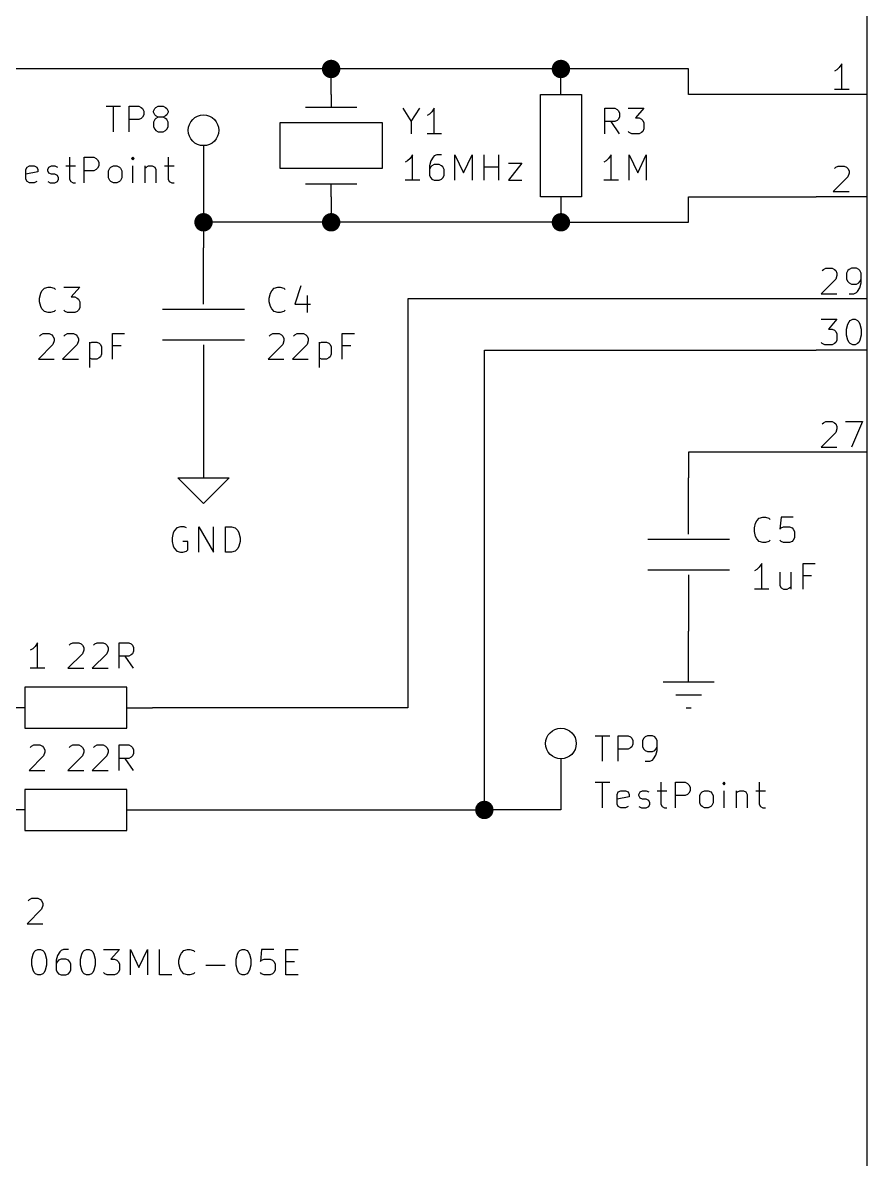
# Model space of a CAD drawing. Header units: millimetres. Extents: x 10 to 287, y -200 to -10.
# Drawn here: x 105.3 to 147.3, y -130.4 to -73.9 of the extents above; entities that cross this region are included whole.
import ezdxf

# ---------------------------------------------------------------- set-up
doc = ezdxf.new("R2010")
doc.units = ezdxf.units.MM
for name, color, linetype in [('GREENSIXTYFIVE', 129, 'CONTINUOUS'), ('LIGHTGREEN', 92, 'CONTINUOUS'), ('LIGHTRED', 12, 'CONTINUOUS'), ('RED', 14, 'CONTINUOUS'), ('WHITE', 250, 'CONTINUOUS')]:
    doc.layers.add(name, color=color, linetype=linetype)

msp = doc.modelspace()

# ---------------------------------------------------------------- linework, layer by layer
at = {"layer": 'GREENSIXTYFIVE', "linetype": 'CONTINUOUS'}
for p, q in [((109.4521, -78.0492), (110.1778, -78.0492)), ((109.815, -79.3192), (109.815, -78.0492)), ((110.6011, -79.3192), (110.6011, -78.0492)), ((110.6011, -78.0492), (111.0849, -78.0492)), ((111.0849, -78.0492), (111.2059, -78.1097)), ((111.2059, -78.1097), (111.2664, -78.1702)), ((111.2664, -78.1702), (111.3268, -78.2911)), ((111.3268, -78.4726), (111.2664, -78.5935)), ((111.3268, -78.2911), (111.3268, -78.4726)), ((111.8107, -78.2911), (111.8711, -78.1702)), ((111.8107, -78.3516), (111.8107, -78.2911)), ((111.8711, -78.4726), (111.8107, -78.3516)), ((111.8711, -78.1702), (111.9316, -78.1097)), ((111.9316, -78.533), (111.8711, -78.4726)), ((111.9316, -78.1097), (112.0526, -78.0492)), ((112.0526, -78.0492), (112.2945, -78.0492)), ((112.2945, -78.0492), (112.4154, -78.1097)), ((112.4154, -78.1097), (112.4759, -78.1702)), ((112.4759, -78.4726), (112.4154, -78.533)), ((112.4759, -78.1702), (112.5364, -78.2911)), ((112.5364, -78.3516), (112.4759, -78.4726)), ((112.5364, -78.2911), (112.5364, -78.3516)), ((124.2095, -78.1508), (124.6328, -78.8161)), ((124.6328, -78.8161), (125.0562, -78.1508)), ((125.54, -78.4532), (125.4191, -78.5137)), ((125.661, -78.3323), (125.54, -78.4532)), ((125.7819, -78.1508), (125.661, -78.3323)), ((125.7819, -79.4208), (125.7819, -78.1508)), ((134.2715, -79.4208), (134.2715, -78.1508)), ((134.2715, -78.1508), (134.7553, -78.1508)), ((134.7553, -78.1508), (134.8763, -78.2113)), ((134.8763, -78.2113), (134.9368, -78.2718)), ((134.9368, -78.2718), (134.9972, -78.3927)), ((134.9972, -78.3927), (134.9972, -78.5742)), ((135.4206, -78.1508), (136.2068, -78.1508)), ((136.2068, -78.1508), (135.7834, -78.6346)), ((111.0849, -78.7145), (110.6011, -78.7145)), ((111.2059, -78.654), (111.0849, -78.7145)), ((111.2664, -78.5935), (111.2059, -78.654)), ((111.8711, -78.7145), (111.8107, -78.8354)), ((111.8107, -78.8354), (111.8107, -79.0773)), ((111.8107, -79.0773), (111.8711, -79.1983)), ((111.9316, -78.654), (111.8711, -78.7145)), ((112.0526, -78.5935), (111.9316, -78.533)), ((112.0526, -78.5935), (111.9316, -78.654)), ((112.2945, -78.5935), (112.0526, -78.5935)), ((112.4154, -78.533), (112.2945, -78.5935)), ((112.4154, -78.654), (112.2945, -78.5935)), ((112.4759, -78.7145), (112.4154, -78.654)), ((112.5364, -78.8354), (112.4759, -78.7145)), ((112.4759, -79.1983), (112.5364, -79.0773)), ((112.5364, -79.0773), (112.5364, -78.8354)), ((124.6328, -78.8161), (124.6328, -79.4208)), ((134.7553, -78.8161), (134.2715, -78.8161)), ((134.9972, -79.4208), (134.5739, -78.8161)), ((134.8763, -78.7556), (134.7553, -78.8161)), ((134.9368, -78.6951), (134.8763, -78.7556)), ((134.9972, -78.5742), (134.9368, -78.6951)), ((135.7834, -78.6346), (135.9649, -78.6346)), ((135.9649, -78.6346), (136.0858, -78.6951)), ((136.0858, -78.6951), (136.1463, -78.7556)), ((136.1463, -78.7556), (136.2068, -78.8765)), ((136.2068, -78.8765), (136.2068, -79.1789)), ((111.8711, -79.1983), (111.9316, -79.2588)), ((111.9316, -79.2588), (112.0526, -79.3192)), ((112.0526, -79.3192), (112.2945, -79.3192)), ((112.2945, -79.3192), (112.4154, -79.2588)), ((112.4154, -79.2588), (112.4759, -79.1983)), ((126.1448, -79.4208), (125.4191, -79.4208)), ((135.4811, -79.3604), (135.4206, -79.2999)), ((135.602, -79.4208), (135.4811, -79.3604)), ((135.9649, -79.4208), (135.602, -79.4208)), ((136.0858, -79.3604), (135.9649, -79.4208)), ((136.1463, -79.2999), (136.0858, -79.3604)), ((136.2068, -79.1789), (136.1463, -79.2999)), ((107.6378, -80.5892), (107.6378, -81.6778)), ((108.3635, -81.8592), (108.3635, -80.5892)), ((108.3635, -80.5892), (108.8473, -80.5892)), ((108.8473, -80.5892), (108.9683, -80.6497)), ((108.9683, -80.6497), (109.0288, -80.7102)), ((109.0288, -80.7102), (109.0892, -80.8311)), ((110.7825, -80.5892), (110.7221, -80.6497)), ((110.7221, -80.6497), (110.7825, -80.7102)), ((110.843, -80.6497), (110.7825, -80.5892)), ((110.7825, -80.5892), (110.7825, -80.7102)), ((110.7825, -80.7102), (110.843, -80.6497)), ((112.5363, -80.5892), (112.5363, -81.6778)), ((124.4514, -80.7646), (124.3305, -80.8251)), ((124.5724, -80.6437), (124.4514, -80.7646)), ((124.6933, -80.4622), (124.5724, -80.6437)), ((124.6933, -81.7322), (124.6933, -80.4622)), ((125.6004, -80.7646), (125.54, -81.0065)), ((125.7214, -80.5832), (125.6004, -80.7646)), ((125.7819, -80.5227), (125.7214, -80.5832)), ((125.9028, -80.4622), (125.7819, -80.5227)), ((126.1447, -80.4622), (125.9028, -80.4622)), ((126.8099, -81.7322), (126.8099, -80.4622)), ((126.8099, -80.4622), (127.2333, -81.3694)), ((127.2333, -81.3694), (127.6566, -80.4622)), ((127.6566, -80.4622), (127.6566, -81.7322)), ((128.2613, -81.7322), (128.2613, -80.4622)), ((128.987, -81.7322), (128.987, -80.4622)), ((134.332, -80.7646), (134.2111, -80.8251)), ((134.453, -80.6437), (134.332, -80.7646)), ((134.5739, -80.4622), (134.453, -80.6437)), ((134.5739, -81.7322), (134.5739, -80.4622)), ((135.481, -81.7322), (135.481, -80.4622)), ((135.481, -80.4622), (135.9044, -81.3694)), ((135.9044, -81.3694), (136.3277, -80.4622)), ((136.3277, -80.4622), (136.3277, -81.7322)), ((105.4607, -81.194), (105.5211, -81.073)), ((105.4607, -81.6778), (105.4607, -81.194)), ((106.0654, -81.3149), (105.4607, -81.4359)), ((105.5211, -81.073), (105.6421, -81.0126)), ((105.6421, -81.0126), (105.884, -81.0126)), ((105.884, -81.0126), (106.0049, -81.073)), ((106.0049, -81.073), (106.0654, -81.194)), ((106.0654, -81.194), (106.0654, -81.3149)), ((106.5493, -81.194), (106.6097, -81.073)), ((106.5493, -81.2545), (106.5493, -81.194)), ((106.6097, -81.3754), (106.5493, -81.2545)), ((106.6097, -81.073), (106.7307, -81.0126)), ((106.7307, -81.0126), (106.9121, -81.0126)), ((106.9121, -81.0126), (107.0331, -81.073)), ((107.4564, -81.0126), (107.9402, -81.0126)), ((108.8473, -81.2545), (108.3635, -81.2545)), ((108.9683, -81.194), (108.8473, -81.2545)), ((109.0288, -81.1335), (108.9683, -81.194)), ((109.0892, -81.0126), (109.0288, -81.1335)), ((109.0892, -80.8311), (109.0892, -81.0126)), ((109.5731, -81.2545), (109.6335, -81.1335)), ((109.5731, -81.6173), (109.5731, -81.2545)), ((109.6335, -81.1335), (109.694, -81.073)), ((109.694, -81.073), (109.815, -81.0126)), ((109.815, -81.0126), (109.9964, -81.0126)), ((109.9964, -81.0126), (110.1173, -81.073)), ((110.1173, -81.073), (110.1778, -81.1335)), ((110.1778, -81.1335), (110.2383, -81.2545)), ((110.2383, -81.2545), (110.2383, -81.6173)), ((110.7825, -81.8592), (110.7825, -81.0126)), ((111.3873, -81.0126), (111.3873, -81.8592)), ((111.3873, -81.1335), (111.4478, -81.073)), ((111.4478, -81.073), (111.5688, -81.0126)), ((111.5688, -81.0126), (111.7502, -81.0126)), ((111.7502, -81.0126), (111.8711, -81.073)), ((111.8711, -81.073), (111.9316, -81.194)), ((111.9316, -81.194), (111.9316, -81.8592)), ((112.3549, -81.0126), (112.8387, -81.0126)), ((125.54, -81.0065), (125.54, -81.4903)), ((125.6004, -81.067), (125.54, -81.1879)), ((125.6609, -81.0065), (125.6004, -81.067)), ((125.7819, -80.946), (125.6609, -81.0065)), ((126.0238, -80.946), (125.7819, -80.946)), ((126.1447, -81.0065), (126.0238, -80.946)), ((126.2052, -81.067), (126.1447, -81.0065)), ((126.2657, -81.1879), (126.2052, -81.067)), ((126.2657, -81.4903), (126.2657, -81.1879)), ((128.2613, -81.067), (128.987, -81.067)), ((129.4709, -80.8856), (130.1361, -80.8856)), ((130.1361, -80.8856), (129.4709, -81.7322)), ((105.5211, -81.7988), (105.4607, -81.6778)), ((105.6421, -81.8592), (105.5211, -81.7988)), ((105.884, -81.8592), (105.6421, -81.8592)), ((106.0049, -81.7988), (105.884, -81.8592)), ((106.5493, -81.7988), (106.6702, -81.8592)), ((106.7307, -81.4359), (106.6097, -81.3754)), ((106.6702, -81.8592), (106.9121, -81.8592)), ((106.9121, -81.4359), (106.7307, -81.4359)), ((107.0331, -81.4964), (106.9121, -81.4359)), ((106.9121, -81.8592), (107.0331, -81.7988)), ((107.0935, -81.6173), (107.0331, -81.4964)), ((107.0331, -81.7988), (107.0935, -81.6778)), ((107.0935, -81.6778), (107.0935, -81.6173)), ((107.6378, -81.6778), (107.6983, -81.7988)), ((107.6983, -81.7988), (107.8193, -81.8592)), ((107.8193, -81.8592), (107.9402, -81.8592)), ((109.6335, -81.7383), (109.5731, -81.6173)), ((109.694, -81.7988), (109.6335, -81.7383)), ((109.815, -81.8592), (109.694, -81.7988)), ((109.9964, -81.8592), (109.815, -81.8592)), ((110.1173, -81.7988), (109.9964, -81.8592)), ((110.1778, -81.7383), (110.1173, -81.7988)), ((110.2383, -81.6173), (110.1778, -81.7383)), ((112.5363, -81.6778), (112.5968, -81.7988)), ((112.5968, -81.7988), (112.7178, -81.8592)), ((112.7178, -81.8592), (112.8387, -81.8592)), ((125.0562, -81.7322), (124.3305, -81.7322)), ((125.54, -81.4903), (125.6004, -81.6113)), ((125.6004, -81.6113), (125.6609, -81.6718)), ((125.6609, -81.6718), (125.7819, -81.7322)), ((125.7819, -81.7322), (126.0238, -81.7322)), ((126.0238, -81.7322), (126.1447, -81.6718)), ((126.1447, -81.6718), (126.2052, -81.6113)), ((126.2052, -81.6113), (126.2657, -81.4903)), ((129.4709, -81.7322), (130.1361, -81.7322)), ((134.9368, -81.7322), (134.2111, -81.7322)), ((119.1464, -86.9804), (118.8441, -87.8875)), ((106.1441, -87.5851), (106.2045, -87.3432)), ((106.1441, -87.5851), (106.2045, -87.3432)), ((106.2045, -87.3432), (106.265, -87.2223)), ((106.2045, -87.3432), (106.265, -87.2223)), ((106.265, -87.2223), (106.386, -87.1013)), ((106.265, -87.2223), (106.386, -87.1013)), ((106.386, -87.1013), (106.5674, -87.0408)), ((106.386, -87.1013), (106.5674, -87.0408)), ((106.5674, -87.0408), (106.6883, -87.0408)), ((106.5674, -87.0408), (106.6883, -87.0408)), ((106.6883, -87.0408), (106.8698, -87.1013)), ((106.6883, -87.0408), (106.8698, -87.1013)), ((106.8698, -87.1013), (106.9302, -87.1618)), ((106.8698, -87.1013), (106.9302, -87.1618)), ((107.3536, -87.0408), (108.1398, -87.0408)), ((107.3536, -87.0408), (108.1398, -87.0408)), ((108.1398, -87.0408), (107.7164, -87.5246)), ((108.1398, -87.0408), (107.7164, -87.5246)), ((107.7164, -87.5246), (107.8979, -87.5246)), ((107.7164, -87.5246), (107.8979, -87.5246)), ((107.8979, -87.5246), (108.0188, -87.5851)), ((107.8979, -87.5246), (108.0188, -87.5851)), ((117.5741, -87.5851), (117.6345, -87.3432)), ((117.6345, -87.3432), (117.695, -87.2223)), ((117.695, -87.2223), (117.816, -87.1013)), ((117.816, -87.1013), (117.9974, -87.0408)), ((117.9974, -87.0408), (118.1183, -87.0408)), ((118.1183, -87.0408), (118.2998, -87.1013)), ((118.2998, -87.1013), (118.3602, -87.1618)), ((119.4488, -87.4642), (119.4488, -88.3108)), ((106.1441, -87.7665), (106.1441, -87.5851)), ((106.1441, -87.7665), (106.1441, -87.5851)), ((106.2045, -88.0084), (106.1441, -87.7665)), ((106.2045, -88.0084), (106.1441, -87.7665)), ((106.265, -88.1294), (106.2045, -88.0084)), ((106.265, -88.1294), (106.2045, -88.0084)), ((108.0188, -87.5851), (108.0793, -87.6456)), ((108.0188, -87.5851), (108.0793, -87.6456)), ((108.0793, -87.6456), (108.1398, -87.7665)), ((108.0793, -87.6456), (108.1398, -87.7665)), ((108.1398, -88.0689), (108.0793, -88.1899)), ((108.1398, -88.0689), (108.0793, -88.1899)), ((108.1398, -87.7665), (108.1398, -88.0689)), ((108.1398, -87.7665), (108.1398, -88.0689)), ((117.5741, -87.7665), (117.5741, -87.5851)), ((117.6345, -88.0084), (117.5741, -87.7665)), ((117.695, -88.1294), (117.6345, -88.0084)), ((118.8441, -87.8875), (119.6302, -87.8875)), ((106.386, -88.2504), (106.265, -88.1294)), ((106.386, -88.2504), (106.265, -88.1294)), ((106.5674, -88.3108), (106.386, -88.2504)), ((106.5674, -88.3108), (106.386, -88.2504)), ((106.6883, -88.3108), (106.5674, -88.3108)), ((106.6883, -88.3108), (106.5674, -88.3108)), ((106.8698, -88.2504), (106.6883, -88.3108)), ((106.8698, -88.2504), (106.6883, -88.3108)), ((106.9302, -88.1899), (106.8698, -88.2504)), ((106.9302, -88.1899), (106.8698, -88.2504)), ((107.4141, -88.2504), (107.3536, -88.1899)), ((107.4141, -88.2504), (107.3536, -88.1899)), ((107.535, -88.3108), (107.4141, -88.2504)), ((107.535, -88.3108), (107.4141, -88.2504)), ((107.8979, -88.3108), (107.535, -88.3108)), ((107.8979, -88.3108), (107.535, -88.3108)), ((108.0188, -88.2504), (107.8979, -88.3108)), ((108.0188, -88.2504), (107.8979, -88.3108)), ((108.0793, -88.1899), (108.0188, -88.2504)), ((108.0793, -88.1899), (108.0188, -88.2504)), ((117.816, -88.2504), (117.695, -88.1294)), ((117.9974, -88.3108), (117.816, -88.2504)), ((118.1183, -88.3108), (117.9974, -88.3108)), ((118.2998, -88.2504), (118.1183, -88.3108)), ((118.3602, -88.1899), (118.2998, -88.2504)), ((106.1441, -89.4732), (106.2045, -89.4127)), ((106.1441, -89.4732), (106.2045, -89.4127)), ((106.2045, -89.4127), (106.3255, -89.3522)), ((106.2045, -89.4127), (106.3255, -89.3522)), ((106.3255, -89.3522), (106.6279, -89.3522)), ((106.3255, -89.3522), (106.6279, -89.3522)), ((106.6279, -89.3522), (106.7488, -89.4127)), ((106.6279, -89.3522), (106.7488, -89.4127)), ((106.7488, -89.4127), (106.8093, -89.4732)), ((106.7488, -89.4127), (106.8093, -89.4732)), ((106.8093, -89.4732), (106.8698, -89.5941)), ((106.8093, -89.4732), (106.8698, -89.5941)), ((106.8698, -89.7151), (106.8093, -89.8965)), ((106.8698, -89.7151), (106.8093, -89.8965)), ((106.8698, -89.5941), (106.8698, -89.7151)), ((106.8698, -89.5941), (106.8698, -89.7151)), ((107.3536, -89.4732), (107.414, -89.4127)), ((107.3536, -89.4732), (107.414, -89.4127)), ((107.414, -89.4127), (107.535, -89.3522)), ((107.414, -89.4127), (107.535, -89.3522)), ((107.535, -89.3522), (107.8374, -89.3522)), ((107.535, -89.3522), (107.8374, -89.3522)), ((107.8374, -89.3522), (107.9583, -89.4127)), ((107.8374, -89.3522), (107.9583, -89.4127)), ((107.9583, -89.4127), (108.0188, -89.4732)), ((107.9583, -89.4127), (108.0188, -89.4732)), ((108.0188, -89.4732), (108.0793, -89.5941)), ((108.0188, -89.4732), (108.0793, -89.5941)), ((108.0793, -89.7151), (108.0188, -89.8965)), ((108.0793, -89.7151), (108.0188, -89.8965)), ((108.0793, -89.5941), (108.0793, -89.7151)), ((108.0793, -89.5941), (108.0793, -89.7151)), ((108.6235, -89.7756), (108.6235, -91.0456)), ((108.6235, -89.836), (108.7445, -89.7756)), ((108.6235, -89.7756), (108.6235, -91.0456)), ((108.6235, -89.836), (108.7445, -89.7756)), ((108.7445, -89.7756), (108.9864, -89.7756)), ((108.7445, -89.7756), (108.9864, -89.7756)), ((108.9864, -89.7756), (109.1073, -89.836)), ((108.9864, -89.7756), (109.1073, -89.836)), ((109.7725, -90.6222), (109.7725, -89.3522)), ((109.7725, -89.3522), (110.3773, -89.3522)), ((109.7725, -90.6222), (109.7725, -89.3522)), ((109.7725, -89.3522), (110.3773, -89.3522)), ((117.5741, -89.4732), (117.6345, -89.4127)), ((117.6345, -89.4127), (117.7555, -89.3522)), ((117.7555, -89.3522), (118.0579, -89.3522)), ((118.0579, -89.3522), (118.1788, -89.4127)), ((118.1788, -89.4127), (118.2393, -89.4732)), ((118.2393, -89.4732), (118.2998, -89.5941)), ((118.2998, -89.7151), (118.2393, -89.8965)), ((118.2998, -89.5941), (118.2998, -89.7151)), ((118.7836, -89.4732), (118.844, -89.4127)), ((118.844, -89.4127), (118.965, -89.3522)), ((118.965, -89.3522), (119.2674, -89.3522)), ((119.2674, -89.3522), (119.3883, -89.4127)), ((119.3883, -89.4127), (119.4488, -89.4732)), ((119.4488, -89.4732), (119.5093, -89.5941)), ((119.5093, -89.7151), (119.4488, -89.8965)), ((119.5093, -89.5941), (119.5093, -89.7151)), ((120.0535, -89.7756), (120.0535, -91.0456)), ((120.0535, -89.836), (120.1745, -89.7756)), ((120.1745, -89.7756), (120.4164, -89.7756)), ((120.4164, -89.7756), (120.5373, -89.836)), ((121.2025, -90.6222), (121.2025, -89.3522)), ((121.2025, -89.3522), (121.8073, -89.3522)), ((106.8093, -89.8965), (106.0836, -90.6222)), ((106.8093, -89.8965), (106.0836, -90.6222)), ((108.0188, -89.8965), (107.2931, -90.6222)), ((108.0188, -89.8965), (107.2931, -90.6222)), ((109.1073, -89.836), (109.1678, -89.8965)), ((109.1073, -89.836), (109.1678, -89.8965)), ((109.1678, -89.8965), (109.2283, -90.0175)), ((109.1678, -89.8965), (109.2283, -90.0175)), ((109.2283, -90.3803), (109.1678, -90.5013)), ((109.2283, -90.3803), (109.1678, -90.5013)), ((109.2283, -90.0175), (109.2283, -90.3803)), ((109.2283, -90.0175), (109.2283, -90.3803)), ((110.1959, -89.957), (109.7725, -89.957)), ((110.1959, -89.957), (109.7725, -89.957)), ((118.2393, -89.8965), (117.5136, -90.6222)), ((119.4488, -89.8965), (118.7231, -90.6222)), ((120.5373, -89.836), (120.5978, -89.8965)), ((120.5978, -89.8965), (120.6583, -90.0175)), ((120.6583, -90.3803), (120.5978, -90.5013)), ((120.6583, -90.0175), (120.6583, -90.3803)), ((121.6259, -89.957), (121.2025, -89.957)), ((106.0836, -90.6222), (106.8698, -90.6222)), ((106.0836, -90.6222), (106.8698, -90.6222)), ((107.2931, -90.6222), (108.0793, -90.6222)), ((107.2931, -90.6222), (108.0793, -90.6222)), ((108.7445, -90.6222), (108.6235, -90.5618)), ((108.7445, -90.6222), (108.6235, -90.5618)), ((108.9864, -90.6222), (108.7445, -90.6222)), ((108.9864, -90.6222), (108.7445, -90.6222)), ((109.1073, -90.5618), (108.9864, -90.6222)), ((109.1073, -90.5618), (108.9864, -90.6222)), ((109.1678, -90.5013), (109.1073, -90.5618)), ((109.1678, -90.5013), (109.1073, -90.5618)), ((117.5136, -90.6222), (118.2998, -90.6222)), ((118.7231, -90.6222), (119.5093, -90.6222)), ((120.1745, -90.6222), (120.0535, -90.5618)), ((120.4164, -90.6222), (120.1745, -90.6222)), ((120.5373, -90.5618), (120.4164, -90.6222)), ((120.5978, -90.5013), (120.5373, -90.5618)), ((141.7041, -99.0151), (141.7645, -98.7732)), ((141.7041, -99.0151), (141.7645, -98.7732)), ((141.7645, -98.7732), (141.825, -98.6523)), ((141.7645, -98.7732), (141.825, -98.6523)), ((141.825, -98.6523), (141.946, -98.5313)), ((141.825, -98.6523), (141.946, -98.5313)), ((141.946, -98.5313), (142.1274, -98.4708)), ((141.946, -98.5313), (142.1274, -98.4708)), ((142.1274, -98.4708), (142.2483, -98.4708)), ((142.1274, -98.4708), (142.2483, -98.4708)), ((142.2483, -98.4708), (142.4298, -98.5313)), ((142.2483, -98.4708), (142.4298, -98.5313)), ((142.4298, -98.5313), (142.4902, -98.5918)), ((142.4298, -98.5313), (142.4902, -98.5918)), ((143.0345, -98.4708), (142.9741, -99.0756)), ((143.0345, -98.4708), (142.9741, -99.0756)), ((143.6393, -98.4708), (143.0345, -98.4708)), ((143.6393, -98.4708), (143.0345, -98.4708)), ((112.7941, -99.2558), (112.7337, -99.4977)), ((112.8546, -99.1349), (112.7941, -99.2558)), ((112.9756, -99.0139), (112.8546, -99.1349)), ((113.157, -98.9534), (112.9756, -99.0139)), ((113.3384, -98.9534), (113.157, -98.9534)), ((113.4594, -99.0139), (113.3384, -98.9534)), ((114.0641, -100.2234), (114.0641, -98.9534)), ((114.0641, -98.9534), (114.7898, -100.2234)), ((114.7898, -100.2234), (114.7898, -98.9534)), ((115.3946, -100.2234), (115.3946, -98.9534)), ((115.3946, -98.9534), (115.697, -98.9534)), ((115.697, -98.9534), (115.8784, -99.0139)), ((115.8784, -99.0139), (115.9994, -99.1349)), ((115.9994, -99.1349), (116.0599, -99.2558)), ((116.0599, -99.2558), (116.1203, -99.4977)), ((141.7041, -99.1965), (141.7041, -99.0151)), ((141.7041, -99.1965), (141.7041, -99.0151)), ((141.7645, -99.4384), (141.7041, -99.1965)), ((141.7645, -99.4384), (141.7041, -99.1965)), ((142.9741, -99.0756), (143.0345, -99.0151)), ((142.9741, -99.0756), (143.0345, -99.0151)), ((143.0345, -99.0151), (143.1555, -98.9546)), ((143.0345, -99.0151), (143.1555, -98.9546)), ((143.1555, -98.9546), (143.4579, -98.9546)), ((143.1555, -98.9546), (143.4579, -98.9546)), ((143.4579, -98.9546), (143.5788, -99.0151)), ((143.4579, -98.9546), (143.5788, -99.0151)), ((143.5788, -99.0151), (143.6393, -99.0756)), ((143.5788, -99.0151), (143.6393, -99.0756)), ((143.6393, -99.0756), (143.6998, -99.1965)), ((143.6393, -99.0756), (143.6998, -99.1965)), ((143.6998, -99.1965), (143.6998, -99.4989)), ((143.6998, -99.1965), (143.6998, -99.4989)), ((112.7337, -99.4977), (112.7337, -99.6791)), ((112.7337, -99.6791), (112.7941, -99.921)), ((112.7941, -99.921), (112.8546, -100.042)), ((113.5198, -99.6791), (113.2779, -99.6791)), ((113.5198, -100.1025), (113.5198, -99.6791)), ((116.0599, -99.921), (115.9994, -100.042)), ((116.1203, -99.6791), (116.0599, -99.921)), ((116.1203, -99.4977), (116.1203, -99.6791)), ((141.825, -99.5594), (141.7645, -99.4384)), ((141.825, -99.5594), (141.7645, -99.4384)), ((141.946, -99.6804), (141.825, -99.5594)), ((141.946, -99.6804), (141.825, -99.5594)), ((142.1274, -99.7408), (141.946, -99.6804)), ((142.1274, -99.7408), (141.946, -99.6804)), ((142.2483, -99.7408), (142.1274, -99.7408)), ((142.2483, -99.7408), (142.1274, -99.7408)), ((142.4298, -99.6804), (142.2483, -99.7408)), ((142.4298, -99.6804), (142.2483, -99.7408)), ((142.4902, -99.6199), (142.4298, -99.6804)), ((142.4902, -99.6199), (142.4298, -99.6804)), ((143.0345, -99.6804), (142.9741, -99.6199)), ((143.0345, -99.6804), (142.9741, -99.6199)), ((143.1555, -99.7408), (143.0345, -99.6804)), ((143.1555, -99.7408), (143.0345, -99.6804)), ((143.4579, -99.7408), (143.1555, -99.7408)), ((143.4579, -99.7408), (143.1555, -99.7408)), ((143.5788, -99.6804), (143.4579, -99.7408)), ((143.5788, -99.6804), (143.4579, -99.7408)), ((143.6393, -99.6199), (143.5788, -99.6804)), ((143.6393, -99.6199), (143.5788, -99.6804)), ((143.6998, -99.4989), (143.6393, -99.6199)), ((143.6998, -99.4989), (143.6393, -99.6199)), ((112.8546, -100.042), (112.9756, -100.163)), ((112.9756, -100.163), (113.157, -100.2234)), ((113.157, -100.2234), (113.2779, -100.2234)), ((113.2779, -100.2234), (113.4594, -100.163)), ((113.4594, -100.163), (113.5198, -100.1025)), ((115.697, -100.2234), (115.3946, -100.2234)), ((115.8784, -100.163), (115.697, -100.2234)), ((115.9994, -100.042), (115.8784, -100.163)), ((141.825, -101.0846), (141.7041, -101.1451)), ((141.825, -101.0846), (141.7041, -101.1451)), ((141.946, -100.9637), (141.825, -101.0846)), ((141.946, -100.9637), (141.825, -101.0846)), ((142.0669, -100.7822), (141.946, -100.9637)), ((142.0669, -100.7822), (141.946, -100.9637)), ((142.0669, -102.0522), (142.0669, -100.7822)), ((142.0669, -102.0522), (142.0669, -100.7822)), ((144.123, -102.0522), (144.123, -100.7822)), ((144.123, -100.7822), (144.7278, -100.7822)), ((144.123, -102.0522), (144.123, -100.7822)), ((144.123, -100.7822), (144.7278, -100.7822)), ((142.974, -101.2056), (142.974, -101.8708)), ((142.974, -101.2056), (142.974, -101.8708)), ((143.5183, -101.2056), (143.5183, -102.0522)), ((143.5183, -101.2056), (143.5183, -102.0522)), ((144.5464, -101.387), (144.123, -101.387)), ((144.5464, -101.387), (144.123, -101.387)), ((142.4298, -102.0522), (141.7041, -102.0522)), ((142.4298, -102.0522), (141.7041, -102.0522)), ((142.974, -101.8708), (143.0345, -101.9918)), ((142.974, -101.8708), (143.0345, -101.9918)), ((143.0345, -101.9918), (143.1555, -102.0522)), ((143.0345, -101.9918), (143.1555, -102.0522)), ((143.1555, -102.0522), (143.3369, -102.0522)), ((143.1555, -102.0522), (143.3369, -102.0522)), ((143.3369, -102.0522), (143.4578, -101.9918)), ((143.3369, -102.0522), (143.4578, -101.9918)), ((143.4578, -101.9918), (143.5183, -101.9313)), ((143.4578, -101.9918), (143.5183, -101.9313)), ((105.8031, -105.0216), (105.6822, -105.0821)), ((105.9241, -104.9007), (105.8031, -105.0216)), ((106.045, -104.7192), (105.9241, -104.9007)), ((106.045, -105.9892), (106.045, -104.7192)), ((107.6174, -104.8402), (107.6778, -104.7797)), ((107.6778, -104.7797), (107.7988, -104.7192)), ((107.7988, -104.7192), (108.1012, -104.7192)), ((108.1012, -104.7192), (108.2221, -104.7797)), ((108.2221, -104.7797), (108.2826, -104.8402)), ((108.2826, -104.8402), (108.3431, -104.9611)), ((108.3431, -104.9611), (108.3431, -105.0821)), ((108.8269, -104.8402), (108.8873, -104.7797)), ((108.8873, -104.7797), (109.0083, -104.7192)), ((109.0083, -104.7192), (109.3107, -104.7192)), ((109.3107, -104.7192), (109.4316, -104.7797)), ((109.4316, -104.7797), (109.4921, -104.8402)), ((109.4921, -104.8402), (109.5526, -104.9611)), ((109.5526, -104.9611), (109.5526, -105.0821)), ((110.0968, -105.9892), (110.0968, -104.7192)), ((110.0968, -104.7192), (110.5806, -104.7192)), ((110.5806, -104.7192), (110.7016, -104.7797)), ((110.7016, -104.7797), (110.7621, -104.8402)), ((110.7621, -104.8402), (110.8225, -104.9611)), ((110.8225, -104.9611), (110.8225, -105.1426)), ((108.2826, -105.2635), (107.5569, -105.9892)), ((108.3431, -105.0821), (108.2826, -105.2635)), ((109.4921, -105.2635), (108.7664, -105.9892)), ((109.5526, -105.0821), (109.4921, -105.2635)), ((110.5806, -105.3845), (110.0968, -105.3845)), ((110.8225, -105.9892), (110.3992, -105.3845)), ((110.7016, -105.324), (110.5806, -105.3845)), ((110.7621, -105.2635), (110.7016, -105.324)), ((110.8225, -105.1426), (110.7621, -105.2635)), ((106.4079, -105.9892), (105.6822, -105.9892)), ((107.5569, -105.9892), (108.3431, -105.9892)), ((108.7664, -105.9892), (109.5526, -105.9892)), ((133.7853, -109.342), (134.511, -109.342)), ((134.1482, -110.612), (134.1482, -109.342)), ((134.9343, -110.612), (134.9343, -109.342)), ((134.9343, -109.342), (135.4181, -109.342)), ((135.4181, -109.342), (135.5391, -109.4025)), ((135.5391, -109.4025), (135.5996, -109.463)), ((135.5996, -109.463), (135.66, -109.5839)), ((135.66, -109.5839), (135.66, -109.7654)), ((136.2043, -109.463), (136.1439, -109.5839)), ((136.1439, -109.5839), (136.1439, -109.8863)), ((136.2648, -109.4025), (136.2043, -109.463)), ((136.3858, -109.342), (136.2648, -109.4025)), ((136.6277, -109.342), (136.3858, -109.342)), ((136.7486, -109.4025), (136.6277, -109.342)), ((136.8091, -109.463), (136.7486, -109.4025)), ((136.8696, -109.5839), (136.8091, -109.463)), ((136.8696, -110.0677), (136.8696, -109.5839)), ((105.6822, -109.9202), (105.7426, -109.8597)), ((105.7426, -109.8597), (105.8636, -109.7992)), ((105.8636, -109.7992), (106.166, -109.7992)), ((106.166, -109.7992), (106.2869, -109.8597)), ((106.2869, -109.8597), (106.3474, -109.9202)), ((106.3474, -109.9202), (106.4079, -110.0411)), ((106.4079, -110.0411), (106.4079, -110.1621)), ((107.6174, -109.9202), (107.6778, -109.8597)), ((107.6778, -109.8597), (107.7988, -109.7992)), ((107.7988, -109.7992), (108.1012, -109.7992)), ((108.1012, -109.7992), (108.2221, -109.8597)), ((108.2221, -109.8597), (108.2826, -109.9202)), ((108.2826, -109.9202), (108.3431, -110.0411)), ((108.3431, -110.0411), (108.3431, -110.1621)), ((108.8269, -109.9202), (108.8873, -109.8597)), ((108.8873, -109.8597), (109.0083, -109.7992)), ((109.0083, -109.7992), (109.3107, -109.7992)), ((109.3107, -109.7992), (109.4316, -109.8597)), ((109.4316, -109.8597), (109.4921, -109.9202)), ((109.4921, -109.9202), (109.5526, -110.0411)), ((109.5526, -110.0411), (109.5526, -110.1621)), ((110.0968, -111.0692), (110.0968, -109.7992)), ((110.0968, -109.7992), (110.5806, -109.7992)), ((110.5806, -109.7992), (110.7016, -109.8597)), ((110.7016, -109.8597), (110.7621, -109.9202)), ((110.7621, -109.9202), (110.8225, -110.0411)), ((110.8225, -110.0411), (110.8225, -110.2226)), ((135.4181, -110.0073), (134.9343, -110.0073)), ((135.5391, -109.9468), (135.4181, -110.0073)), ((135.5996, -109.8863), (135.5391, -109.9468)), ((135.66, -109.7654), (135.5996, -109.8863)), ((136.1439, -109.8863), (136.2043, -110.0073)), ((136.2043, -110.0073), (136.2648, -110.0677)), ((136.2648, -110.0677), (136.3858, -110.1282)), ((136.3858, -110.1282), (136.6277, -110.1282)), ((136.6277, -110.1282), (136.7486, -110.0677)), ((136.7486, -110.0677), (136.8091, -110.0073)), ((136.8091, -110.0073), (136.8696, -109.8863)), ((136.8091, -110.3096), (136.8696, -110.0677)), ((106.3474, -110.3435), (105.6217, -111.0692)), ((106.4079, -110.1621), (106.3474, -110.3435)), ((108.2826, -110.3435), (107.5569, -111.0692)), ((108.3431, -110.1621), (108.2826, -110.3435)), ((109.4921, -110.3435), (108.7664, -111.0692)), ((109.5526, -110.1621), (109.4921, -110.3435)), ((110.5806, -110.4645), (110.0968, -110.4645)), ((110.8225, -111.0692), (110.3992, -110.4645)), ((110.7016, -110.404), (110.5806, -110.4645)), ((110.7621, -110.3435), (110.7016, -110.404)), ((110.8225, -110.2226), (110.7621, -110.3435)), ((136.2648, -110.612), (136.5067, -110.612)), ((136.5067, -110.612), (136.6277, -110.5516)), ((136.6277, -110.5516), (136.6881, -110.4911)), ((136.6881, -110.4911), (136.8091, -110.3096)), ((105.6217, -111.0692), (106.4079, -111.0692)), ((107.5569, -111.0692), (108.3431, -111.0692)), ((108.7664, -111.0692), (109.5526, -111.0692)), ((133.7853, -111.6534), (134.511, -111.6534)), ((134.1482, -112.9234), (134.1482, -111.6534)), ((137.051, -111.6534), (137.051, -112.742)), ((137.7767, -112.9234), (137.7767, -111.6534)), ((137.7767, -111.6534), (138.2605, -111.6534)), ((138.2605, -111.6534), (138.3815, -111.7139)), ((138.3815, -111.7139), (138.442, -111.7744)), ((138.442, -111.7744), (138.5024, -111.8953)), ((140.1957, -111.6534), (140.1353, -111.7139)), ((140.1353, -111.7139), (140.1957, -111.7744)), ((140.2562, -111.7139), (140.1957, -111.6534)), ((140.1957, -111.6534), (140.1957, -111.7744)), ((140.1957, -111.7744), (140.2562, -111.7139)), ((141.9495, -111.6534), (141.9495, -112.742)), ((134.8739, -112.2582), (134.9343, -112.1372)), ((134.8739, -112.742), (134.8739, -112.2582)), ((135.4786, -112.3791), (134.8739, -112.5001)), ((134.9343, -112.1372), (135.0553, -112.0768)), ((135.0553, -112.0768), (135.2972, -112.0768)), ((135.2972, -112.0768), (135.4181, -112.1372)), ((135.4181, -112.1372), (135.4786, -112.2582)), ((135.4786, -112.2582), (135.4786, -112.3791)), ((135.9625, -112.2582), (136.0229, -112.1372)), ((135.9625, -112.3187), (135.9625, -112.2582)), ((136.0229, -112.4396), (135.9625, -112.3187)), ((136.0229, -112.1372), (136.1439, -112.0768)), ((136.1439, -112.0768), (136.3253, -112.0768)), ((136.3253, -112.0768), (136.4463, -112.1372)), ((136.8696, -112.0768), (137.3534, -112.0768)), ((138.2605, -112.3187), (137.7767, -112.3187)), ((138.3815, -112.2582), (138.2605, -112.3187)), ((138.442, -112.1977), (138.3815, -112.2582)), ((138.5024, -112.0768), (138.442, -112.1977)), ((138.5024, -111.8953), (138.5024, -112.0768)), ((138.9863, -112.3187), (139.0467, -112.1977)), ((138.9863, -112.6815), (138.9863, -112.3187)), ((139.0467, -112.1977), (139.1072, -112.1372)), ((139.1072, -112.1372), (139.2282, -112.0768)), ((139.2282, -112.0768), (139.4096, -112.0768)), ((139.4096, -112.0768), (139.5305, -112.1372)), ((139.5305, -112.1372), (139.591, -112.1977)), ((139.591, -112.1977), (139.6515, -112.3187)), ((139.6515, -112.3187), (139.6515, -112.6815)), ((140.1957, -112.9234), (140.1957, -112.0768)), ((140.8005, -112.0768), (140.8005, -112.9234)), ((140.8005, -112.1977), (140.861, -112.1372)), ((140.861, -112.1372), (140.982, -112.0768)), ((140.982, -112.0768), (141.1634, -112.0768)), ((141.1634, -112.0768), (141.2843, -112.1372)), ((141.2843, -112.1372), (141.3448, -112.2582)), ((141.3448, -112.2582), (141.3448, -112.9234)), ((141.7681, -112.0768), (142.2519, -112.0768)), ((134.9343, -112.863), (134.8739, -112.742)), ((135.0553, -112.9234), (134.9343, -112.863)), ((135.2972, -112.9234), (135.0553, -112.9234)), ((135.4181, -112.863), (135.2972, -112.9234)), ((135.9625, -112.863), (136.0834, -112.9234)), ((136.1439, -112.5001), (136.0229, -112.4396)), ((136.0834, -112.9234), (136.3253, -112.9234)), ((136.3253, -112.5001), (136.1439, -112.5001)), ((136.4463, -112.5606), (136.3253, -112.5001)), ((136.3253, -112.9234), (136.4463, -112.863)), ((136.5067, -112.6815), (136.4463, -112.5606)), ((136.4463, -112.863), (136.5067, -112.742)), ((136.5067, -112.742), (136.5067, -112.6815)), ((137.051, -112.742), (137.1115, -112.863)), ((137.1115, -112.863), (137.2325, -112.9234)), ((137.2325, -112.9234), (137.3534, -112.9234)), ((139.0467, -112.8025), (138.9863, -112.6815)), ((139.1072, -112.863), (139.0467, -112.8025)), ((139.2282, -112.9234), (139.1072, -112.863)), ((139.4096, -112.9234), (139.2282, -112.9234)), ((139.5305, -112.863), (139.4096, -112.9234)), ((139.591, -112.8025), (139.5305, -112.863)), ((139.6515, -112.6815), (139.591, -112.8025)), ((141.9495, -112.742), (142.01, -112.863)), ((142.01, -112.863), (142.131, -112.9234)), ((142.131, -112.9234), (142.2519, -112.9234)), ((105.5817, -117.5402), (105.6421, -117.4797)), ((105.6421, -117.4797), (105.7631, -117.4192)), ((105.7631, -117.4192), (106.0655, -117.4192)), ((106.0655, -117.4192), (106.1864, -117.4797)), ((106.1864, -117.4797), (106.2469, -117.5402)), ((106.2469, -117.9635), (105.5212, -118.6892)), ((106.2469, -117.5402), (106.3074, -117.6611)), ((106.3074, -117.7821), (106.2469, -117.9635)), ((106.3074, -117.6611), (106.3074, -117.7821)), ((105.5212, -118.6892), (106.3074, -118.6892)), ((105.7631, -120.443), (105.8235, -120.2011)), ((105.8235, -120.2011), (105.884, -120.0802)), ((105.884, -120.0802), (105.9445, -120.0197)), ((105.9445, -120.0197), (106.0654, -119.9592)), ((106.0654, -119.9592), (106.1864, -119.9592)), ((106.1864, -119.9592), (106.3073, -120.0197)), ((106.3073, -120.0197), (106.3678, -120.0802)), ((106.3678, -120.0802), (106.4283, -120.2011)), ((106.4283, -120.2011), (106.4888, -120.443)), ((107.033, -120.2616), (106.9726, -120.5035)), ((107.154, -120.0802), (107.033, -120.2616)), ((107.2145, -120.0197), (107.154, -120.0802)), ((107.3354, -119.9592), (107.2145, -120.0197)), ((107.5773, -119.9592), (107.3354, -119.9592)), ((108.1821, -120.443), (108.2425, -120.2011)), ((108.2425, -120.2011), (108.303, -120.0802)), ((108.303, -120.0802), (108.3635, -120.0197)), ((108.3635, -120.0197), (108.4844, -119.9592)), ((108.4844, -119.9592), (108.6054, -119.9592)), ((108.6054, -119.9592), (108.7263, -120.0197)), ((108.7263, -120.0197), (108.7868, -120.0802)), ((108.7868, -120.0802), (108.8473, -120.2011)), ((108.8473, -120.2011), (108.9078, -120.443)), ((109.3311, -119.9592), (110.1173, -119.9592)), ((110.1173, -119.9592), (109.6939, -120.443)), ((110.6615, -121.2292), (110.6615, -119.9592)), ((110.6615, -119.9592), (111.0849, -120.8664)), ((111.0849, -120.8664), (111.5082, -119.9592)), ((111.5082, -119.9592), (111.5082, -121.2292)), ((112.1129, -121.2292), (112.1129, -119.9592)), ((113.0806, -120.5035), (113.141, -120.2616)), ((113.141, -120.2616), (113.2015, -120.1407)), ((113.2015, -120.1407), (113.3225, -120.0197)), ((113.3225, -120.0197), (113.5039, -119.9592)), ((113.5039, -119.9592), (113.6248, -119.9592)), ((113.6248, -119.9592), (113.8063, -120.0197)), ((113.8063, -120.0197), (113.8667, -120.0802)), ((115.923, -120.443), (115.9834, -120.2011)), ((115.9834, -120.2011), (116.0439, -120.0802)), ((116.0439, -120.0802), (116.1044, -120.0197)), ((116.1044, -120.0197), (116.2253, -119.9592)), ((116.2253, -119.9592), (116.3463, -119.9592)), ((116.3463, -119.9592), (116.4672, -120.0197)), ((116.4672, -120.0197), (116.5277, -120.0802)), ((116.5277, -120.0802), (116.5882, -120.2011)), ((116.5882, -120.2011), (116.6487, -120.443)), ((117.1929, -119.9592), (117.1325, -120.564)), ((117.7977, -119.9592), (117.1929, -119.9592)), ((118.4024, -121.2292), (118.4024, -119.9592)), ((118.4024, -119.9592), (119.0072, -119.9592)), ((105.7631, -120.7454), (105.7631, -120.443)), ((105.8235, -120.9873), (105.7631, -120.7454)), ((106.4888, -120.7454), (106.4283, -120.9873)), ((106.4888, -120.443), (106.4888, -120.7454)), ((106.9726, -120.5035), (106.9726, -120.9873)), ((107.033, -120.564), (106.9726, -120.6849)), ((107.0935, -120.5035), (107.033, -120.564)), ((107.2145, -120.443), (107.0935, -120.5035)), ((107.4564, -120.443), (107.2145, -120.443)), ((107.5773, -120.5035), (107.4564, -120.443)), ((107.6378, -120.564), (107.5773, -120.5035)), ((107.6983, -120.6849), (107.6378, -120.564)), ((107.6983, -120.9873), (107.6983, -120.6849)), ((108.1821, -120.7454), (108.1821, -120.443)), ((108.2425, -120.9873), (108.1821, -120.7454)), ((108.9078, -120.7454), (108.8473, -120.9873)), ((108.9078, -120.443), (108.9078, -120.7454)), ((109.6939, -120.443), (109.8754, -120.443)), ((109.8754, -120.443), (109.9963, -120.5035)), ((109.9963, -120.5035), (110.0568, -120.564)), ((110.0568, -120.564), (110.1173, -120.6849)), ((110.1173, -120.6849), (110.1173, -120.9873)), ((113.0806, -120.6849), (113.0806, -120.5035)), ((113.141, -120.9268), (113.0806, -120.6849)), ((114.411, -120.7454), (115.3787, -120.7454)), ((115.923, -120.7454), (115.923, -120.443)), ((115.9834, -120.9873), (115.923, -120.7454)), ((116.6487, -120.7454), (116.5882, -120.9873)), ((116.6487, -120.443), (116.6487, -120.7454)), ((117.1325, -120.564), (117.1929, -120.5035)), ((117.1929, -120.5035), (117.3139, -120.443)), ((117.3139, -120.443), (117.6163, -120.443)), ((117.6163, -120.443), (117.7372, -120.5035)), ((117.7372, -120.5035), (117.7977, -120.564)), ((117.7977, -120.564), (117.8582, -120.6849)), ((117.8582, -120.6849), (117.8582, -120.9873)), ((118.4024, -120.564), (118.8258, -120.564)), ((105.884, -121.1083), (105.8235, -120.9873)), ((105.9445, -121.1688), (105.884, -121.1083)), ((106.0654, -121.2292), (105.9445, -121.1688)), ((106.1864, -121.2292), (106.0654, -121.2292)), ((106.3073, -121.1688), (106.1864, -121.2292)), ((106.3678, -121.1083), (106.3073, -121.1688)), ((106.4283, -120.9873), (106.3678, -121.1083)), ((106.9726, -120.9873), (107.033, -121.1083)), ((107.033, -121.1083), (107.0935, -121.1688)), ((107.0935, -121.1688), (107.2145, -121.2292)), ((107.2145, -121.2292), (107.4564, -121.2292)), ((107.4564, -121.2292), (107.5773, -121.1688)), ((107.5773, -121.1688), (107.6378, -121.1083)), ((107.6378, -121.1083), (107.6983, -120.9873)), ((108.303, -121.1083), (108.2425, -120.9873)), ((108.3635, -121.1688), (108.303, -121.1083)), ((108.4844, -121.2292), (108.3635, -121.1688)), ((108.6054, -121.2292), (108.4844, -121.2292)), ((108.7263, -121.1688), (108.6054, -121.2292)), ((108.7868, -121.1083), (108.7263, -121.1688)), ((108.8473, -120.9873), (108.7868, -121.1083)), ((109.3916, -121.1688), (109.3311, -121.1083)), ((109.5125, -121.2292), (109.3916, -121.1688)), ((109.8754, -121.2292), (109.5125, -121.2292)), ((109.9963, -121.1688), (109.8754, -121.2292)), ((110.0568, -121.1083), (109.9963, -121.1688)), ((110.1173, -120.9873), (110.0568, -121.1083)), ((112.7177, -121.2292), (112.1129, -121.2292)), ((113.2015, -121.0478), (113.141, -120.9268)), ((113.3225, -121.1688), (113.2015, -121.0478)), ((113.5039, -121.2292), (113.3225, -121.1688)), ((113.6248, -121.2292), (113.5039, -121.2292)), ((113.8063, -121.1688), (113.6248, -121.2292)), ((113.8667, -121.1083), (113.8063, -121.1688)), ((116.0439, -121.1083), (115.9834, -120.9873)), ((116.1044, -121.1688), (116.0439, -121.1083)), ((116.2253, -121.2292), (116.1044, -121.1688)), ((116.3463, -121.2292), (116.2253, -121.2292)), ((116.4672, -121.1688), (116.3463, -121.2292)), ((116.5277, -121.1083), (116.4672, -121.1688)), ((116.5882, -120.9873), (116.5277, -121.1083)), ((117.1929, -121.1688), (117.1325, -121.1083)), ((117.3139, -121.2292), (117.1929, -121.1688)), ((117.6163, -121.2292), (117.3139, -121.2292)), ((117.7372, -121.1688), (117.6163, -121.2292)), ((117.7977, -121.1083), (117.7372, -121.1688)), ((117.8582, -120.9873), (117.7977, -121.1083)), ((119.0072, -121.2292), (118.4024, -121.2292))]:
    msp.add_line(p, q, dxfattribs=at)
at = {"layer": 'LIGHTGREEN', "linetype": 'CONTINUOUS'}
for p, q in [((120.65, -76.2), (102.87, -76.2)), ((132.08, -76.2), (120.65, -76.2)), ((138.43, -76.2), (132.08, -76.2)), ((138.43, -77.47), (138.43, -76.2)), ((144.78, -77.47), (138.43, -77.47)), ((114.3, -82.55), (114.3, -83.82)), ((138.43, -83.82), (138.43, -82.55)), ((138.43, -82.55), (144.78, -82.55)), ((120.65, -83.82), (114.3, -83.82)), ((114.3, -83.82), (114.3, -85.09)), ((132.08, -83.82), (120.65, -83.82)), ((132.08, -83.82), (138.43, -83.82)), ((144.78, -87.63), (124.46, -87.63)), ((124.46, -87.63), (124.46, -107.95)), ((128.27, -90.17), (144.78, -90.17)), ((128.27, -113.03), (128.27, -90.17)), ((114.3, -92.71), (114.3, -95.25)), ((144.78, -95.25), (138.43, -95.25)), ((138.43, -95.25), (138.43, -96.52)), ((138.43, -105.41), (138.43, -104.14)), ((124.46, -107.95), (111.76, -107.95)), ((111.76, -113.03), (128.27, -113.03)), ((132.08, -113.03), (128.27, -113.03))]:
    msp.add_line(p, q, dxfattribs=at)
at = {"layer": 'LIGHTGREEN', "const_width": 0.4572}
for points in [[(120.4214, -76.2, 1), (120.8786, -76.2, 1)], [(131.8514, -76.2, 1), (132.3086, -76.2, 1)], [(114.0714, -83.82, 1), (114.5286, -83.82, 1)], [(120.4214, -83.82, 1), (120.8786, -83.82, 1)], [(131.8514, -83.82, 1), (132.3086, -83.82, 1)], [(128.0414, -113.03, 1), (128.4986, -113.03, 1)]]:
    msp.add_lwpolyline(points, format="xyb", close=True, dxfattribs=at)
at = {"layer": 'LIGHTRED', "linetype": 'CONTINUOUS'}
for p, q in [((145.8081, -76.2453), (145.6872, -76.3058)), ((145.8081, -76.2453), (145.6872, -76.3058)), ((145.9291, -76.1244), (145.8081, -76.2453)), ((145.9291, -76.1244), (145.8081, -76.2453)), ((146.05, -75.9429), (145.9291, -76.1244)), ((146.05, -75.9429), (145.9291, -76.1244)), ((146.05, -77.2129), (146.05, -75.9429)), ((146.05, -77.2129), (146.05, -75.9429)), ((146.4129, -77.2129), (145.6872, -77.2129)), ((146.4129, -77.2129), (145.6872, -77.2129)), ((145.6872, -81.1439), (145.7476, -81.0834)), ((145.6872, -81.1439), (145.7476, -81.0834)), ((145.7476, -81.0834), (145.8686, -81.0229)), ((145.7476, -81.0834), (145.8686, -81.0229)), ((145.8686, -81.0229), (146.171, -81.0229)), ((145.8686, -81.0229), (146.171, -81.0229)), ((146.171, -81.0229), (146.2919, -81.0834)), ((146.171, -81.0229), (146.2919, -81.0834)), ((146.2919, -81.0834), (146.3524, -81.1439)), ((146.2919, -81.0834), (146.3524, -81.1439)), ((146.3524, -81.1439), (146.4129, -81.2648)), ((146.3524, -81.1439), (146.4129, -81.2648)), ((146.4129, -81.2648), (146.4129, -81.3858)), ((146.4129, -81.2648), (146.4129, -81.3858)), ((146.3524, -81.5672), (145.6267, -82.2929)), ((146.3524, -81.5672), (145.6267, -82.2929)), ((146.4129, -81.3858), (146.3524, -81.5672)), ((146.4129, -81.3858), (146.3524, -81.5672)), ((145.6267, -82.2929), (146.4129, -82.2929)), ((145.6267, -82.2929), (146.4129, -82.2929)), ((145.0824, -86.2239), (145.1428, -86.1634)), ((145.0824, -86.2239), (145.1428, -86.1634)), ((145.1428, -86.1634), (145.2638, -86.1029)), ((145.1428, -86.1634), (145.2638, -86.1029)), ((145.2638, -86.1029), (145.5662, -86.1029)), ((145.2638, -86.1029), (145.5662, -86.1029)), ((145.5662, -86.1029), (145.6871, -86.1634)), ((145.5662, -86.1029), (145.6871, -86.1634)), ((145.6871, -86.1634), (145.7476, -86.2239)), ((145.6871, -86.1634), (145.7476, -86.2239)), ((145.7476, -86.2239), (145.8081, -86.3448)), ((145.7476, -86.2239), (145.8081, -86.3448)), ((145.8081, -86.3448), (145.8081, -86.4658)), ((145.8081, -86.3448), (145.8081, -86.4658)), ((146.3523, -86.2239), (146.2919, -86.3448)), ((146.3523, -86.2239), (146.2919, -86.3448)), ((146.2919, -86.3448), (146.2919, -86.6472)), ((146.2919, -86.3448), (146.2919, -86.6472)), ((146.4128, -86.1634), (146.3523, -86.2239)), ((146.4128, -86.1634), (146.3523, -86.2239)), ((146.5338, -86.1029), (146.4128, -86.1634)), ((146.5338, -86.1029), (146.4128, -86.1634)), ((146.7757, -86.1029), (146.5338, -86.1029)), ((146.7757, -86.1029), (146.5338, -86.1029)), ((146.8966, -86.1634), (146.7757, -86.1029)), ((146.8966, -86.1634), (146.7757, -86.1029)), ((146.9571, -86.2239), (146.8966, -86.1634)), ((146.9571, -86.2239), (146.8966, -86.1634)), ((147.0176, -86.3448), (146.9571, -86.2239)), ((147.0176, -86.3448), (146.9571, -86.2239)), ((147.0176, -86.8286), (147.0176, -86.3448)), ((147.0176, -86.8286), (147.0176, -86.3448)), ((145.7476, -86.6472), (145.0219, -87.3729)), ((145.7476, -86.6472), (145.0219, -87.3729)), ((145.8081, -86.4658), (145.7476, -86.6472)), ((145.8081, -86.4658), (145.7476, -86.6472)), ((146.2919, -86.6472), (146.3523, -86.7682)), ((146.2919, -86.6472), (146.3523, -86.7682)), ((146.3523, -86.7682), (146.4128, -86.8286)), ((146.3523, -86.7682), (146.4128, -86.8286)), ((146.4128, -86.8286), (146.5338, -86.8891)), ((146.4128, -86.8286), (146.5338, -86.8891)), ((146.5338, -86.8891), (146.7757, -86.8891)), ((146.5338, -86.8891), (146.7757, -86.8891)), ((146.7757, -86.8891), (146.8966, -86.8286)), ((146.7757, -86.8891), (146.8966, -86.8286)), ((146.8966, -86.8286), (146.9571, -86.7682)), ((146.8966, -86.8286), (146.9571, -86.7682)), ((146.9571, -86.7682), (147.0176, -86.6472)), ((146.9571, -86.7682), (147.0176, -86.6472)), ((146.9571, -87.0705), (147.0176, -86.8286)), ((146.9571, -87.0705), (147.0176, -86.8286)), ((145.0219, -87.3729), (145.8081, -87.3729)), ((145.0219, -87.3729), (145.8081, -87.3729)), ((146.4128, -87.3729), (146.6547, -87.3729)), ((146.4128, -87.3729), (146.6547, -87.3729)), ((146.6547, -87.3729), (146.7757, -87.3125)), ((146.6547, -87.3729), (146.7757, -87.3125)), ((146.7757, -87.3125), (146.8361, -87.252)), ((146.7757, -87.3125), (146.8361, -87.252)), ((146.8361, -87.252), (146.9571, -87.0705)), ((146.8361, -87.252), (146.9571, -87.0705)), ((145.0219, -88.6429), (145.8081, -88.6429)), ((145.0219, -88.6429), (145.8081, -88.6429)), ((145.8081, -88.6429), (145.3847, -89.1267)), ((145.8081, -88.6429), (145.3847, -89.1267)), ((146.4733, -88.7034), (146.5942, -88.6429)), ((146.4733, -88.7034), (146.5942, -88.6429)), ((146.5942, -88.6429), (146.7152, -88.6429)), ((146.5942, -88.6429), (146.7152, -88.6429)), ((146.7152, -88.6429), (146.8361, -88.7034)), ((146.7152, -88.6429), (146.8361, -88.7034)), ((145.3847, -89.1267), (145.5662, -89.1267)), ((145.3847, -89.1267), (145.5662, -89.1267)), ((145.5662, -89.1267), (145.6871, -89.1872)), ((145.5662, -89.1267), (145.6871, -89.1872)), ((145.6871, -89.1872), (145.7476, -89.2477)), ((145.6871, -89.1872), (145.7476, -89.2477)), ((145.7476, -89.2477), (145.8081, -89.3686)), ((145.7476, -89.2477), (145.8081, -89.3686)), ((146.2919, -89.1267), (146.3523, -88.8848)), ((146.2919, -89.1267), (146.3523, -88.8848)), ((146.2919, -89.4291), (146.2919, -89.1267)), ((146.2919, -89.4291), (146.2919, -89.1267)), ((146.3523, -88.8848), (146.4128, -88.7639)), ((146.3523, -88.8848), (146.4128, -88.7639)), ((146.4128, -88.7639), (146.4733, -88.7034)), ((146.4128, -88.7639), (146.4733, -88.7034)), ((146.8361, -88.7034), (146.8966, -88.7639)), ((146.8361, -88.7034), (146.8966, -88.7639)), ((146.8966, -88.7639), (146.9571, -88.8848)), ((146.8966, -88.7639), (146.9571, -88.8848)), ((146.9571, -88.8848), (147.0176, -89.1267)), ((146.9571, -88.8848), (147.0176, -89.1267)), ((147.0176, -89.1267), (147.0176, -89.4291)), ((147.0176, -89.1267), (147.0176, -89.4291)), ((145.0824, -89.8525), (145.0219, -89.792)), ((145.0824, -89.8525), (145.0219, -89.792)), ((145.7476, -89.792), (145.6871, -89.8525)), ((145.7476, -89.792), (145.6871, -89.8525)), ((145.8081, -89.671), (145.7476, -89.792)), ((145.8081, -89.671), (145.7476, -89.792)), ((145.8081, -89.3686), (145.8081, -89.671)), ((145.8081, -89.3686), (145.8081, -89.671)), ((146.3523, -89.671), (146.2919, -89.4291)), ((146.3523, -89.671), (146.2919, -89.4291)), ((146.4128, -89.792), (146.3523, -89.671)), ((146.4128, -89.792), (146.3523, -89.671)), ((146.4733, -89.8525), (146.4128, -89.792)), ((146.4733, -89.8525), (146.4128, -89.792)), ((146.8966, -89.792), (146.8361, -89.8525)), ((146.8966, -89.792), (146.8361, -89.8525)), ((146.9571, -89.671), (146.8966, -89.792)), ((146.9571, -89.671), (146.8966, -89.792)), ((147.0176, -89.4291), (146.9571, -89.671)), ((147.0176, -89.4291), (146.9571, -89.671)), ((145.2033, -89.9129), (145.0824, -89.8525)), ((145.2033, -89.9129), (145.0824, -89.8525)), ((145.5662, -89.9129), (145.2033, -89.9129)), ((145.5662, -89.9129), (145.2033, -89.9129)), ((145.6871, -89.8525), (145.5662, -89.9129)), ((145.6871, -89.8525), (145.5662, -89.9129)), ((146.5942, -89.9129), (146.4733, -89.8525)), ((146.5942, -89.9129), (146.4733, -89.8525)), ((146.7152, -89.9129), (146.5942, -89.9129)), ((146.7152, -89.9129), (146.5942, -89.9129)), ((146.8361, -89.8525), (146.7152, -89.9129)), ((146.8361, -89.8525), (146.7152, -89.9129)), ((145.1428, -93.7834), (145.2638, -93.7229)), ((145.1428, -93.7834), (145.2638, -93.7229)), ((145.2638, -93.7229), (145.5662, -93.7229)), ((145.2638, -93.7229), (145.5662, -93.7229)), ((145.5662, -93.7229), (145.6871, -93.7834)), ((145.5662, -93.7229), (145.6871, -93.7834)), ((146.2314, -93.7229), (147.078, -93.7229)), ((146.2314, -93.7229), (147.078, -93.7229)), ((147.078, -93.7229), (146.5338, -94.9929)), ((147.078, -93.7229), (146.5338, -94.9929)), ((145.7476, -94.2672), (145.0219, -94.9929)), ((145.7476, -94.2672), (145.0219, -94.9929)), ((145.0824, -93.8439), (145.1428, -93.7834)), ((145.0824, -93.8439), (145.1428, -93.7834)), ((145.6871, -93.7834), (145.7476, -93.8439)), ((145.6871, -93.7834), (145.7476, -93.8439)), ((145.7476, -93.8439), (145.8081, -93.9648)), ((145.7476, -93.8439), (145.8081, -93.9648)), ((145.8081, -94.0858), (145.7476, -94.2672)), ((145.8081, -94.0858), (145.7476, -94.2672)), ((145.8081, -93.9648), (145.8081, -94.0858)), ((145.8081, -93.9648), (145.8081, -94.0858)), ((145.0219, -94.9929), (145.8081, -94.9929)), ((145.0219, -94.9929), (145.8081, -94.9929))]:
    msp.add_line(p, q, dxfattribs=at)
at = {"layer": 'RED', "linetype": 'CONTINUOUS'}
for p, q in [((147.32, -133.35), (147.32, -67.31)), ((120.65, -77.47), (120.65, -76.2)), ((132.08, -77.47), (132.08, -76.2)), ((120.65, -77.47), (120.65, -78.105)), ((131.064, -82.55), (131.064, -77.47)), ((131.064, -77.47), (133.096, -77.47)), ((133.096, -77.47), (133.096, -82.55)), ((147.32, -77.47), (144.78, -77.47)), ((147.32, -77.47), (144.78, -77.47)), ((119.38, -78.105), (121.92, -78.105)), ((118.11, -81.153), (118.11, -78.867)), ((118.11, -78.867), (123.19, -78.867)), ((123.19, -78.867), (123.19, -81.153)), ((114.3, -80.01), (114.3, -82.55)), ((123.19, -81.153), (118.11, -81.153)), ((119.38, -81.915), (121.92, -81.915)), ((120.65, -82.55), (120.65, -81.915)), ((120.65, -82.55), (120.65, -83.82)), ((133.096, -82.55), (131.064, -82.55)), ((132.08, -82.55), (132.08, -83.82)), ((147.32, -82.55), (144.78, -82.55)), ((147.32, -82.55), (144.78, -82.55)), ((114.3, -87.884), (114.3, -85.09)), ((147.32, -87.63), (144.78, -87.63)), ((147.32, -87.63), (144.78, -87.63)), ((112.268, -88.138), (116.332, -88.138)), ((112.268, -89.662), (116.332, -89.662)), ((114.3, -89.916), (114.3, -92.71)), ((147.32, -90.17), (144.78, -90.17)), ((147.32, -90.17), (144.78, -90.17)), ((114.3, -95.25), (114.3, -96.52)), ((147.32, -95.25), (144.78, -95.25)), ((147.32, -95.25), (144.78, -95.25)), ((114.3, -97.79), (113.03, -96.52)), ((113.03, -96.52), (114.3, -96.52)), ((114.3, -96.52), (115.57, -96.52)), ((115.57, -96.52), (114.3, -97.79)), ((138.43, -99.314), (138.43, -96.52)), ((138.43, -99.314), (138.43, -96.52)), ((136.398, -99.568), (140.462, -99.568)), ((136.398, -101.092), (140.462, -101.092)), ((138.43, -101.346), (138.43, -104.14)), ((138.43, -101.346), (138.43, -104.14)), ((138.43, -106.68), (138.43, -105.41)), ((139.7, -106.68), (137.16, -106.68)), ((105.41, -106.934), (105.41, -108.966)), ((110.49, -106.934), (105.41, -106.934)), ((110.49, -108.966), (110.49, -106.934)), ((137.795, -107.315), (139.065, -107.315)), ((105.41, -107.95), (104.14, -107.95)), ((110.49, -107.95), (111.76, -107.95)), ((138.303, -107.95), (138.557, -107.95)), ((105.41, -108.966), (110.49, -108.966)), ((132.08, -110.49), (132.08, -113.03)), ((105.41, -112.014), (105.41, -114.046)), ((110.49, -112.014), (105.41, -112.014)), ((110.49, -114.046), (110.49, -112.014)), ((105.41, -113.03), (104.14, -113.03)), ((110.49, -113.03), (111.76, -113.03)), ((105.41, -114.046), (110.49, -114.046))]:
    msp.add_line(p, q, dxfattribs=at)
at = {"layer": 'RED'}
for centre in [(114.3, -79.248), (132.08, -109.728)]:
    msp.add_circle(centre, 0.762, dxfattribs=at)
at = {"layer": 'WHITE', "linetype": 'CONTINUOUS'}
msp.add_line((147.32, -133.35), (147.32, -67.31), dxfattribs=at)

doc.saveas('drawing.dxf')
